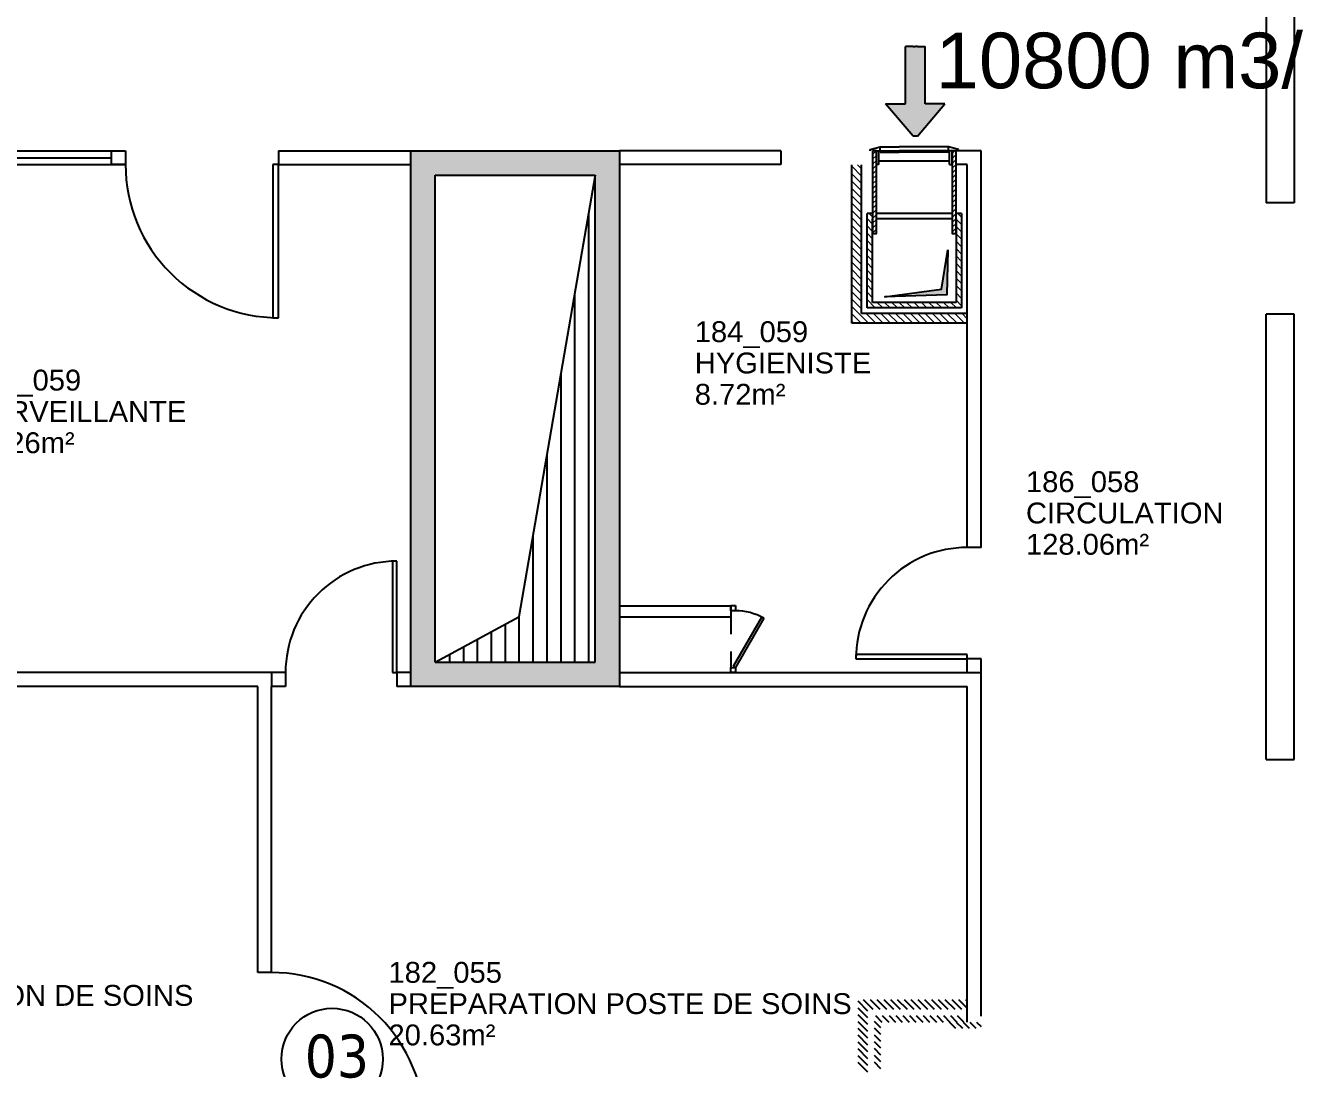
# Model space of a CAD drawing. Header units: millimetres. Extents: x -3.6 to 68.3, y -13.9 to 59.5.
# Drawn here: x 33.01 to 42.15, y -2.4 to 5.1 of the extents above; entities that cross this region are included whole.
import ezdxf
from ezdxf import colors
from ezdxf.entities.mleader import LeaderData, LeaderLine
from ezdxf.enums import TextEntityAlignment as Align
from ezdxf.math import Vec2, Vec3

# ---------------------------------------------------------------- set-up
doc = ezdxf.new("R2010")
doc.units = ezdxf.units.MM
for name, pattern in [('ACAD_ISO03W100', [30, 12, -18]), ('CACHÉ', [0.25, 0.125, -0.125]), ('CONTINU', [0])]:
    doc.linetypes.add(name, pattern=pattern)
for name, color, linetype in [('001 mur', 7, 'Continuous'), ('003 murs porteurs', 7, 'Continuous'), ('003 porte', 7, 'Continuous'), ('004 cloisons', 7, 'Continuous'), ('005 Portes', 7, 'Continuous'), ('007 Fenêtre', 7, 'Continuous'), ('32-Et futur', 30, 'Continuous'), ('A_Etiqu_Local', 7, 'Continuous'), ('A_MUR_CLOIS', 7, 'CONTINU'), ('EXT', 10, 'Continuous'), ('futur', 30, 'Continuous'), ('TXT futur', 30, 'Continuous')]:
    doc.layers.add(name, color=color, linetype=linetype)
doc.styles.add('Annotation', font='tahoma.ttf')
doc.styles.add('ARIAL', font='arial.ttf')
doc.styles.add('Attribut', font='arial.ttf')
doc.styles.get("Standard").update_dxf_attribs({"font": 'arial.ttf'})

# ---------------------------------------------------------------- blocks, each defined once
blk = doc.blocks.new('A_Etiqu_Local')
at = {"style": 'Attribut', "flags": 1}
for tag, p in [('CODE_HOPITAL', (-0.4463, 1.632)), ('CODE_SITE', (-0.4463, 1.407)), ('CODE_BATIMENT', (-0.4463, 1.182)), ('CODE_SECTEUR', (-0.4463, 0.957)), ('CODE_ETAGE', (-0.4463, 0.732)), ('NOM_NORMALISE', (-0.4463, -0.843)), ('SECTEUR_ACTIVITE', (-0.4463, -1.068)), ('SOUS_SECTEUR_ACTIVITE', (-0.4463, -1.293)), ('VOLUME', (-0.4463, -1.518)), ('SERVICE', (-0.4463, -1.743)), ('CODE_UG', (-0.4463, -1.968)), ('CODE_UA', (-0.4463, -2.193)), ('CODE_POLE', (-0.4463, -2.418)), ('OCCUPANT_EXTERNE', (-0.4463, -2.643)), ('DISPONIBILITE', (-0.4463, -2.868)), ('ACCES_HANDICAPES', (-0.4463, -3.093)), ('NATURE_SOL', (-0.4463, -3.318)), ('RISQUE_LABORATOIRE', (-0.4463, -3.543)), ('AMIANTE', (-0.4463, -3.768))]:
    blk.add_attdef(tag, p, '', height=0.15, dxfattribs=at)
at = {"layer": 'A_Etiqu_Local', "style": 'Attribut'}
for tag, p in [('CODE_PIECE', (-0.4463, 0.282)), ('NOM_USAGE', (-0.4463, 0.057)), ('SURFACE', (-0.4463, -0.168))]:
    blk.add_attdef(tag, p, '', height=0.15, dxfattribs=at)
blk = doc.blocks.new('new-FLECHE DF-csd')
blk.add_hatch(color=256).paths.add_polyline_path([(0, -0.0176), (0, 0.0176), (-0.2535, 0.232), (-0.2535, 0.0778), (-0.7, 0.0778), (-0.7, 0.0176), (-0.7, 0), (-0.7, -0.0176), (-0.7, -0.0778), (-0.2535, -0.0778), (-0.2535, -0.232)])
for p, q in [((0, 0.0176), (-0.2535, 0.232)), ((-0.2535, 0.232), (-0.2535, 0.0778)), ((-0.2535, 0.0778), (-0.7, 0.0778)), ((-0.7, 0.0176), (-0.7, 0.0778)), ((-0.7, 0.0176), (-0.7, 0)), ((-0.7, -0.0176), (-0.7, 0)), ((0, 0.0176), (0, -0.0176)), ((-0.7, -0.0176), (-0.7, -0.0778)), ((-0.2535, -0.0778), (-0.7, -0.0778)), ((0, -0.0176), (-0.2535, -0.232)), ((-0.2535, -0.232), (-0.2535, -0.0778))]:
    blk.add_line(p, q)

msp = doc.modelspace()

# ---------------------------------------------------------------- hatches: boundary and pattern name
at = {"layer": '32-Et futur'}
h = msp.add_hatch(color=8, dxfattribs=at)
h.dxf.hatch_style = 1
h.paths.add_polyline_path([(37.275, 3.1742), (37.275, 4.1995), (35.775, 4.1995), (35.775, 0.3495), (37.275, 0.3495)])
h.paths.add_polyline_path([(37.1, 0.5245), (35.95, 0.5245), (35.95, 4.0245), (37.1, 4.0245), (37.1, 3.1742)], flags=16)
h.paths.add_polyline_path([(36.5533, 0.852), (36.5533, 0.8489), (36.5527, 0.8485)], flags=0)
at = {"layer": 'EXT', "lineweight": 9}
h = msp.add_hatch(dxfattribs=at)
h.set_pattern_fill('ANSI31', color=8, scale=0.2, angle=180, style=0)
h.set_pattern_definition([(225, (233.384168, 60.470443), (0.0176776695, -0.0176776695), [])])
h.paths.add_polyline_path([(39.6671, 4.1995), (39.6671, 3.6054), (39.6951, 3.6054), (39.6951, 4.1995)])
h.paths.add_polyline_path([(39.0951, 4.1995), (39.0951, 3.6054), (39.1231, 3.6054), (39.1231, 4.1995)])
h = msp.add_hatch(dxfattribs=at)
h.set_pattern_fill('ANSI31', color=8, scale=0.3, angle=90, style=0)
h.set_pattern_definition([(135, (13159.56519, 3415.34125), (-0.02651650429, -0.02651650429), [])])
h.paths.add_polyline_path([(39.0151, 4.0987), (38.9451, 4.0987), (38.9451, 2.9594), (39.7751, 2.9594), (39.7751, 3.0294), (39.0151, 3.0294)])
h.paths.add_polyline_path([(39.0951, 3.7094), (39.0951, 3.7494), (39.0551, 3.7494), (39.0551, 3.0694), (39.7351, 3.0694), (39.7351, 3.7494), (39.6951, 3.7494), (39.6951, 3.6655), (39.6951, 3.1094), (39.0951, 3.1094)], flags=17)
at = {"layer": 'EXT', "ltscale": 0.01}
msp.add_hatch(color=8, dxfattribs=at).paths.add_polyline_path([(39.6367, 3.4871), (39.6297, 3.1637), (39.1837, 3.1487), (39.5908, 3.2035)])
msp.add_hatch(color=8, dxfattribs=at).paths.add_polyline_path([(39.6367, 3.4871), (39.6297, 3.1637), (39.1837, 3.1487), (39.5908, 3.2035)])

# ---------------------------------------------------------------- linework, layer by layer
at = {"color": 8, "linetype": 'Continuous'}
for p, q in [((38.9897, -1.9115), (39.0597, -1.9815)), ((39.0281, -1.9009), (39.0981, -1.9709)), ((39.077, -1.9009), (39.147, -1.9709)), ((39.126, -1.9009), (39.196, -1.9709)), ((39.1749, -1.9009), (39.2449, -1.9709)), ((39.2239, -1.9009), (39.2939, -1.9709)), ((39.2728, -1.9009), (39.3428, -1.9709)), ((39.3218, -1.9009), (39.3918, -1.9709)), ((39.3707, -1.9009), (39.4407, -1.9709)), ((39.4197, -1.9009), (39.4897, -1.9709)), ((39.4687, -1.9009), (39.5387, -1.9709)), ((39.5176, -1.9009), (39.5876, -1.9709)), ((39.5666, -1.9009), (39.6366, -1.9709)), ((39.6155, -1.9009), (39.6855, -1.9709)), ((39.6645, -1.9009), (39.7345, -1.9709)), ((39.7134, -1.9009), (39.7751, -1.9626)), ((39.7624, -1.9009), (39.7751, -1.9137)), ((38.9897, -1.9605), (39.0597, -2.0305)), ((38.9897, -2.0094), (39.0597, -2.0794)), ((38.9897, -2.0584), (39.0597, -2.1284)), ((39.1059, -2.0562), (39.152, -2.1024)), ((39.1059, -2.0562), (39.152, -2.1024)), ((39.1157, -2.0171), (39.1618, -2.0632)), ((39.1157, -2.0171), (39.1618, -2.0632)), ((39.1646, -2.0171), (39.2108, -2.0632)), ((39.1646, -2.0171), (39.2108, -2.0632)), ((39.2136, -2.0171), (39.2597, -2.0632)), ((39.2136, -2.0171), (39.2597, -2.0632)), ((39.2625, -2.0171), (39.3087, -2.0632)), ((39.2625, -2.0171), (39.3087, -2.0632)), ((39.3115, -2.0171), (39.3576, -2.0632)), ((39.3115, -2.0171), (39.3576, -2.0632)), ((39.3604, -2.0171), (39.4066, -2.0632)), ((39.3604, -2.0171), (39.4066, -2.0632)), ((39.4094, -2.0171), (39.4555, -2.0632)), ((39.4094, -2.0171), (39.4555, -2.0632)), ((39.4583, -2.0171), (39.5045, -2.0632)), ((39.4583, -2.0171), (39.5045, -2.0632)), ((39.5073, -2.0171), (39.5534, -2.0632)), ((39.5073, -2.0171), (39.5534, -2.0632)), ((39.5562, -2.0171), (39.6024, -2.0632)), ((39.5562, -2.0171), (39.6024, -2.0632)), ((39.6052, -2.0171), (39.6513, -2.0632)), ((39.6052, -2.0171), (39.6513, -2.0632)), ((39.6475, -2.0632), (39.6914, -2.1072)), ((39.6475, -2.0632), (39.6914, -2.1072)), ((39.6541, -2.0171), (39.7003, -2.0632)), ((39.6541, -2.0171), (39.7003, -2.0632)), ((39.6965, -2.0632), (39.7404, -2.1072)), ((39.6965, -2.0632), (39.7404, -2.1072)), ((39.7031, -2.0171), (39.7482, -2.0622)), ((39.7031, -2.0171), (39.7482, -2.0622)), ((39.7454, -2.0632), (39.7893, -2.1072)), ((39.7454, -2.0632), (39.7893, -2.1072)), ((39.7944, -2.0632), (39.8383, -2.1072)), ((39.7944, -2.0632), (39.8383, -2.1072)), ((39.8433, -2.0632), (39.8751, -2.095)), ((39.8433, -2.0632), (39.8751, -2.095)), ((38.9897, -2.1073), (39.0597, -2.1773)), ((38.9897, -2.1563), (39.0597, -2.2263)), ((39.1059, -2.1052), (39.152, -2.1514)), ((39.1059, -2.1052), (39.152, -2.1514)), ((39.1059, -2.1542), (39.152, -2.2003)), ((39.1059, -2.1542), (39.152, -2.2003)), ((38.9897, -2.2052), (39.0597, -2.2752)), ((38.9897, -2.2542), (39.0597, -2.3242)), ((39.1059, -2.2031), (39.152, -2.2493)), ((39.1059, -2.2031), (39.152, -2.2493)), ((39.1059, -2.2521), (39.152, -2.2982)), ((39.1059, -2.2521), (39.152, -2.2982)), ((38.9897, -2.3032), (39.0597, -2.3732)), ((38.9897, -2.3521), (39.0597, -2.4221)), ((39.1059, -2.301), (39.152, -2.3472)), ((39.1059, -2.301), (39.152, -2.3472)), ((39.1059, -2.35), (39.152, -2.3961)), ((39.1059, -2.35), (39.152, -2.3961))]:
    msp.add_line(p, q, dxfattribs=at)
at = {"layer": '001 mur', "color": 8, "linetype": 'Continuous'}
for p, q in [((41.925, 7.0744), (41.925, 3.8244)), ((42.125, 7.0744), (42.125, 3.8244)), ((42.125, 3.8244), (41.925, 3.8244)), ((41.925, 3.8244), (41.925, 3.8244)), ((41.925, 3.8244), (41.925, 3.8244))]:
    msp.add_line(p, q, dxfattribs=at)
at = {"layer": '003 murs porteurs', "color": 8, "linetype": 'Continuous'}
for p, q in [((35.775, 0.3495), (35.775, 4.1995)), ((35.775, 4.1995), (37.275, 4.1995)), ((37.275, 4.1995), (37.275, 3.1742)), ((35.95, 4.0245), (37.1, 4.0245)), ((35.95, 0.5245), (35.95, 4.0245)), ((37.1, 4.0245), (37.005, 3.4733)), ((37.1, 3.1742), (37.1, 4.0245)), ((37.0533, 3.7532), (37.0533, 3.1742)), ((37.005, 3.4733), (36.5527, 0.8485)), ((36.9533, 3.173), (36.9533, 0.5245)), ((37.0533, 3.1742), (37.0533, 0.5245)), ((37.1, 0.5245), (37.1, 3.1742)), ((37.275, 3.1742), (37.275, 0.3495)), ((36.8533, 2.5927), (36.8533, 0.5245)), ((36.7533, 2.0125), (36.7533, 0.5245)), ((36.6533, 1.4323), (36.6533, 0.5245)), ((35.95, 0.5245), (36.5527, 0.8485)), ((36.5533, 0.852), (36.5533, 0.5245)), ((36.3533, 0.7413), (36.3533, 0.5245)), ((36.4533, 0.7951), (36.4533, 0.5245)), ((36.2533, 0.6876), (36.2533, 0.5245)), ((36.0533, 0.58), (36.0533, 0.5245)), ((36.1533, 0.6338), (36.1533, 0.5245)), ((35.95, 0.5245), (37.1, 0.5245)), ((37.275, 0.3495), (35.775, 0.3495))]:
    msp.add_line(p, q, dxfattribs=at)
at = {"layer": '003 porte', "color": 8, "linetype": 'Continuous'}
for p, q in [((34.7838, 4.0995), (34.7838, 2.9995)), ((34.8251, 4.0995), (34.7838, 4.0995)), ((34.8251, 2.9995), (34.8251, 4.0995)), ((34.7838, 2.9995), (34.8251, 2.9995)), ((35.675, 1.2495), (35.645, 1.2495)), ((35.645, 1.2495), (35.645, 0.4495)), ((35.675, 0.4495), (35.675, 1.2495)), ((38.075, 0.8936), (38.075, 0.9302)), ((38.075, 0.9302), (38.1093, 0.9302)), ((38.1093, 0.9302), (38.1093, 0.8936)), ((38.1093, 0.8936), (38.075, 0.8936)), ((38.0942, 0.4948), (38.298, 0.8478)), ((38.3131, 0.839), (38.1093, 0.486)), ((38.298, 0.8478), (38.3131, 0.839)), ((38.075, 0.4495), (38.075, 0.486)), ((38.075, 0.486), (38.1093, 0.486)), ((38.1093, 0.486), (38.0942, 0.4948)), ((38.1093, 0.486), (38.1093, 0.4495)), ((35.645, 0.4495), (35.675, 0.4495)), ((38.1093, 0.4495), (38.075, 0.4495))]:
    msp.add_line(p, q, dxfattribs=at)
at = {"layer": '003 porte', "color": 8, "linetype": 'CACHÉ'}
msp.add_line((38.075, 0.8495), (38.075, 0.4495), dxfattribs=at)
at = {"layer": '003 porte', "color": 8, "linetype": 'Continuous'}
for centre, radius, start, end in [((34.8251, 4.0995), 1.1, 179.99988, 270), ((35.675, 0.4495), 0.8, 90, 180.00001), ((38.1093, 0.486), 0.4076, 60.00002, 90.00001)]:
    msp.add_arc(centre, radius, start, end, dxfattribs=at)
at = {"layer": '004 cloisons', "color": 8, "linetype": 'Continuous'}
for p, q in [((34.8251, 4.1995), (34.8251, 4.0995)), ((34.8251, 4.1995), (35.775, 4.1995)), ((38.436, 4.1995), (37.275, 4.1995)), ((38.436, 4.1995), (37.9987, 4.1995)), ((38.436, 4.1995), (38.436, 4.0995)), ((39.8751, 4.1995), (39.3712, 4.1995)), ((39.8751, 4.1995), (39.3712, 4.1995)), ((39.8751, 4.1995), (39.6951, 4.1995)), ((39.8751, 4.1995), (39.6951, 4.1995)), ((39.8751, 4.0011), (39.8751, 4.1995)), ((39.8751, 4.0011), (39.8751, 4.1995)), ((34.8251, 4.0995), (35.775, 4.0995)), ((38.436, 4.0995), (37.275, 4.0995)), ((39.7751, 4.0995), (39.6951, 4.0995)), ((39.7751, 4.0995), (39.6951, 4.0995)), ((39.7751, 1.3479), (39.7751, 4.0995)), ((39.8751, 1.3479), (39.8751, 4.0011)), ((42.125, 3.0244), (41.925, 3.0244)), ((41.925, -0.1756), (41.925, 3.0244)), ((42.125, -0.1756), (42.125, 3.0244)), ((39.8751, 1.3479), (39.7751, 1.3479)), ((37.275, 0.9295), (38.075, 0.9295)), ((38.075, 0.9295), (38.075, 0.8495)), ((37.275, 0.8495), (38.075, 0.8495)), ((39.7751, 0.4495), (39.7751, 0.5779)), ((39.8751, 0.5479), (39.7751, 0.5479)), ((39.8751, -2.0209), (39.8751, 0.5479)), ((34.875, 0.4495), (30.2249, 0.4495)), ((34.7751, 0.4495), (34.7751, 0.3495)), ((34.875, 0.4495), (34.875, 0.3495)), ((35.675, 0.4495), (35.675, 0.3495)), ((35.775, 0.4495), (35.675, 0.4495)), ((37.275, 0.4495), (39.8751, 0.4495)), ((34.6751, 0.3495), (30.9549, 0.3495)), ((34.6751, -1.7076), (34.6751, 0.3495)), ((34.7751, -1.7076), (34.7751, 0.3495)), ((34.875, 0.3495), (34.7751, 0.3495)), ((35.775, 0.3495), (35.675, 0.3495)), ((37.275, 0.3495), (39.7751, 0.3495)), ((39.7751, -1.6234), (39.7751, 0.3495)), ((41.925, -0.1756), (42.125, -0.1756)), ((39.7751, -2.0632), (39.7751, -1.6234))]:
    msp.add_line(p, q, dxfattribs=at)
at = {"layer": '004 cloisons', "color": 8, "linetype": 'CACHÉ'}
msp.add_line((38.125, 0.3495), (38.125, 0.3495), dxfattribs=at)
at = {"layer": '005 Portes', "color": 8, "linetype": 'Continuous'}
for p, q in [((39.7751, 0.5779), (38.9751, 0.5779)), ((38.9751, 0.5779), (38.9751, 0.5479)), ((39.7751, 0.5479), (39.7751, 0.5779)), ((38.9751, 0.5479), (39.7751, 0.5479))]:
    msp.add_line(p, q, dxfattribs=at)
msp.add_arc((39.7751, 0.5479), 0.8, 89.99998, 180, dxfattribs=at)
at = {"layer": '007 Fenêtre', "color": 8, "linetype": 'Continuous'}
for p, q in [((30.6245, 4.1995), (33.6251, 4.1995)), ((32.6899, 4.1495), (33.6251, 4.1495)), ((33.6251, 4.0995), (33.6251, 4.1995)), ((33.6251, 4.1995), (33.7251, 4.1995)), ((33.7251, 4.1995), (33.7251, 4.0995)), ((30.6245, 4.0995), (33.7251, 4.0995)), ((33.7251, 4.0995), (33.6251, 4.0995))]:
    msp.add_line(p, q, dxfattribs=at)
at = {"layer": 'A_MUR_CLOIS', "color": 8, "linetype": 'Continuous'}
msp.add_line((34.7751, -1.7076), (34.6751, -1.7076), dxfattribs=at)
at = {"layer": 'EXT', "color": 8}
for p, q in [((39.0771, 4.2085), (39.1501, 4.2265)), ((39.0771, 4.1995), (39.0771, 4.2085)), ((39.1501, 4.2265), (39.2871, 4.2265)), ((39.1501, 4.1995), (39.1501, 4.2265)), ((39.6401, 4.2265), (39.2871, 4.2265)), ((39.7131, 4.2085), (39.6401, 4.2265)), ((39.6401, 4.1995), (39.6401, 4.2265)), ((39.7131, 4.1995), (39.7131, 4.2085)), ((39.1231, 4.1005), (39.1231, 4.1995)), ((39.1231, 4.1995), (39.1411, 4.1995)), ((39.1411, 4.1005), (39.1411, 4.1995)), ((39.1411, 4.1995), (39.1501, 4.1995)), ((39.1411, 4.1264), (39.6491, 4.1264)), ((39.1501, 4.1995), (39.1501, 4.1905)), ((39.1501, 4.1995), (39.2871, 4.1995)), ((39.1501, 4.1905), (39.2871, 4.1905)), ((39.6401, 4.1995), (39.2871, 4.1995)), ((39.6401, 4.1905), (39.2871, 4.1905)), ((39.6491, 4.1995), (39.6401, 4.1995)), ((39.6401, 4.1995), (39.6401, 4.1905)), ((39.6491, 4.1005), (39.6491, 4.1995)), ((39.6671, 4.1995), (39.6491, 4.1995)), ((39.6671, 4.1005), (39.6671, 4.1995)), ((38.9451, 2.9594), (38.9451, 4.0987)), ((39.0151, 3.0294), (39.0151, 4.0987)), ((39.1411, 4.1005), (39.1231, 4.1005)), ((39.6491, 4.1005), (39.6671, 4.1005)), ((39.0551, 3.0694), (39.0551, 3.7494)), ((39.0951, 3.7494), (39.0551, 3.7494)), ((39.7351, 3.7494), (39.6951, 3.7494)), ((39.7351, 3.7494), (39.7351, 3.0694)), ((39.0951, 3.1094), (39.0951, 3.7094)), ((39.0951, 3.1094), (39.0951, 3.7094)), ((39.6951, 3.7094), (39.6951, 3.1094)), ((39.6951, 3.7094), (39.6951, 3.1094)), ((39.6951, 3.1094), (39.0951, 3.1094)), ((39.6951, 3.1094), (39.0951, 3.1094)), ((39.7751, 3.0294), (39.0151, 3.0294)), ((39.7351, 3.0694), (39.0551, 3.0694)), ((39.7751, 2.9594), (38.9451, 2.9594))]:
    msp.add_line(p, q, dxfattribs=at)
at = {"layer": 'EXT', "color": 8, "linetype": 'ACAD_ISO03W100'}
for p, q in [((39.6671, 3.7494), (39.1231, 3.7494)), ((39.6671, 3.7094), (39.1231, 3.7094))]:
    msp.add_line(p, q, dxfattribs=at)
at = {"layer": 'EXT', "color": 8}
for points in [[(39.0951, 4.1995), (39.0951, 3.6054), (39.1231, 3.6054), (39.1231, 4.1995), (39.0951, 4.1995)], [(39.6671, 4.1995), (39.6671, 3.6054), (39.6951, 3.6054), (39.6951, 4.1995), (39.6671, 4.1995)]]:
    msp.add_lwpolyline(points, dxfattribs=at)
at = {"layer": 'EXT', "color": 8, "ltscale": 0.01}
msp.add_lwpolyline([(39.6367, 3.4871), (39.6297, 3.1637), (39.1837, 3.1487), (39.5908, 3.2035), (39.6367, 3.4871)], dxfattribs=at)
msp.add_lwpolyline([(39.6367, 3.4871), (39.6297, 3.1637), (39.1837, 3.1487), (39.5908, 3.2035), (39.6367, 3.4871)], dxfattribs=at)
at = {"layer": 'futur', "color": 8}
msp.add_arc((34.7751, -2.8076), 1.1, 0, 90.00006, dxfattribs=at)
at = {"layer": 'TXT futur', "color": 8}
msp.add_circle((35.2098, -2.3289), 0.3643, dxfattribs=at)

# ---------------------------------------------------------------- block references
at = {"layer": 'A_Etiqu_Local', "color": 8}
ref = msp.add_blockref('A_Etiqu_Local', (38.2629, 2.542), dxfattribs=at)
ref.add_attrib('CODE_PIECE', '184_059', (37.8166, 2.824), dxfattribs={"height": 0.15, "style": 'Attribut'})
ref.add_attrib('NOM_USAGE', 'HYGIENISTE', (37.8166, 2.599), dxfattribs={"height": 0.15, "style": 'Attribut'})
ref.add_attrib('SURFACE', '8.72m²', (37.8166, 2.374), dxfattribs={"height": 0.15, "style": 'Attribut'})
ref = msp.add_blockref('A_Etiqu_Local', (33.037, 2.1939), dxfattribs=at)
ref.add_attrib('CODE_PIECE', '178_059', (32.5906, 2.4759), dxfattribs={"height": 0.15, "style": 'Attribut'})
ref.add_attrib('NOM_USAGE', 'SURVEILLANTE', (32.5906, 2.2509), dxfattribs={"height": 0.15, "style": 'Attribut'})
ref.add_attrib('SURFACE', '20.26m²', (32.5906, 2.0259), dxfattribs={"height": 0.15, "style": 'Attribut'})
ref = msp.add_blockref('A_Etiqu_Local', (40.6439, 1.4639), dxfattribs=at)
ref.add_attrib('CODE_PIECE', '186_058', (40.1976, 1.7458), dxfattribs={"height": 0.15, "style": 'Attribut'})
ref.add_attrib('NOM_USAGE', 'CIRCULATION', (40.1976, 1.5208), dxfattribs={"height": 0.15, "style": 'Attribut'})
ref.add_attrib('SURFACE', '128.06m²', (40.1976, 1.2958), dxfattribs={"height": 0.15, "style": 'Attribut'})
ref = msp.add_blockref('A_Etiqu_Local', (32.0983, -2.0037), dxfattribs=at)
ref.add_attrib('CODE_PIECE', '178_055', (31.652, -1.7217), dxfattribs={"height": 0.15, "style": 'Attribut'})
ref.add_attrib('NOM_USAGE', 'PREPARATION DE SOINS', (31.652, -1.9467), dxfattribs={"height": 0.15, "style": 'Attribut'})
ref.add_attrib('SURFACE', '16.28m²', (31.652, -2.1717), dxfattribs={"height": 0.15, "style": 'Attribut'})
ref = msp.add_blockref('A_Etiqu_Local', (36.0615, -2.063), dxfattribs=at)
ref.add_attrib('CODE_PIECE', '182_055', (35.6151, -1.781), dxfattribs={"height": 0.15, "style": 'Attribut'})
ref.add_attrib('NOM_USAGE', 'PREPARATION POSTE DE SOINS', (35.6151, -2.006), dxfattribs={"height": 0.15, "style": 'Attribut'})
ref.add_attrib('SURFACE', '20.63m²', (35.6151, -2.231), dxfattribs={"height": 0.15, "style": 'Attribut'})
at = {"layer": 'EXT', "color": 8, "ltscale": 0.5, "xscale": 0.9193241690468312, "yscale": 0.9193241690468312, "zscale": 0.9193241690468312, "rotation": 270}
msp.add_blockref('new-FLECHE DF-csd', (39.4024, 4.3044), dxfattribs=at)

# ---------------------------------------------------------------- texts
at = {"layer": 'EXT', "color": 8, "ltscale": 0.5, "style": 'ARIAL'}
msp.add_text('10800 m3/h', height=0.4, dxfattribs=at).set_placement((41.0242, 4.6484), align=Align.CENTER)
at = {"layer": 'TXT futur', "color": 8, "insert": (35.0133, -2.1535), "char_height": 0.30793, "width": 4.145614, "attachment_point": 1, "style": 'Annotation'}
msp.add_mtext('03', dxfattribs=at)

# ---------------------------------------------------------------- leaders
at = {"color": 8, "linetype": 'CONTINU'}
ml = msp.add_multileader_mtext('Standard', dxfattribs=at)
ml.set_content('Colonne montante SSI\\P+ CCF', color=8)
ml.set_leader_properties()
ml.build(insert=Vec2(0, 0))
ml.multileader.update_dxf_attribs({"text_right_attachment_type": 2, "dogleg_length": 0.36, "arrow_head_size": 0.2})
ctx = ml.context
ctx.base_point, ctx.char_height, ctx.arrow_head_size, ctx.landing_gap_size, ctx.plane_origin = Vec3(30.5888, 15.0739), 0.6, 0.2, 0.09, Vec3(10.7406, 43.987)
ctx.right_attachment = 2
notes = []
notes.append((ctx, [(0, (1, 1, 0), (30.2288, 15.0739), (1, 0), 0.36, [(1, [(24.7709, 3.4019)], 0, [])])]))
ctx.mtext.insert, ctx.mtext.width, ctx.mtext.defined_height, ctx.mtext.flow_direction = Vec3(30.6788, 15.379), 8.529716, 2.5753, 5
for ctx, leaders in notes:
    for number, flags, end, landing, length, lines in leaders:
        leader = LeaderData()
        leader.index, (leader.has_last_leader_line, leader.has_dogleg_vector, leader.attachment_direction) = number, flags
        leader.last_leader_point, leader.dogleg_vector, leader.dogleg_length = Vec3(end), Vec3(landing), length
        for number, points, colour, breaks in lines:
            line = LeaderLine()
            line.index, line.vertices, line.color, line.breaks = number, Vec3.list(points), colors.encode_raw_color(colour), breaks
            leader.lines.append(line)
        ctx.leaders.append(leader)

doc.saveas('drawing.dxf')
